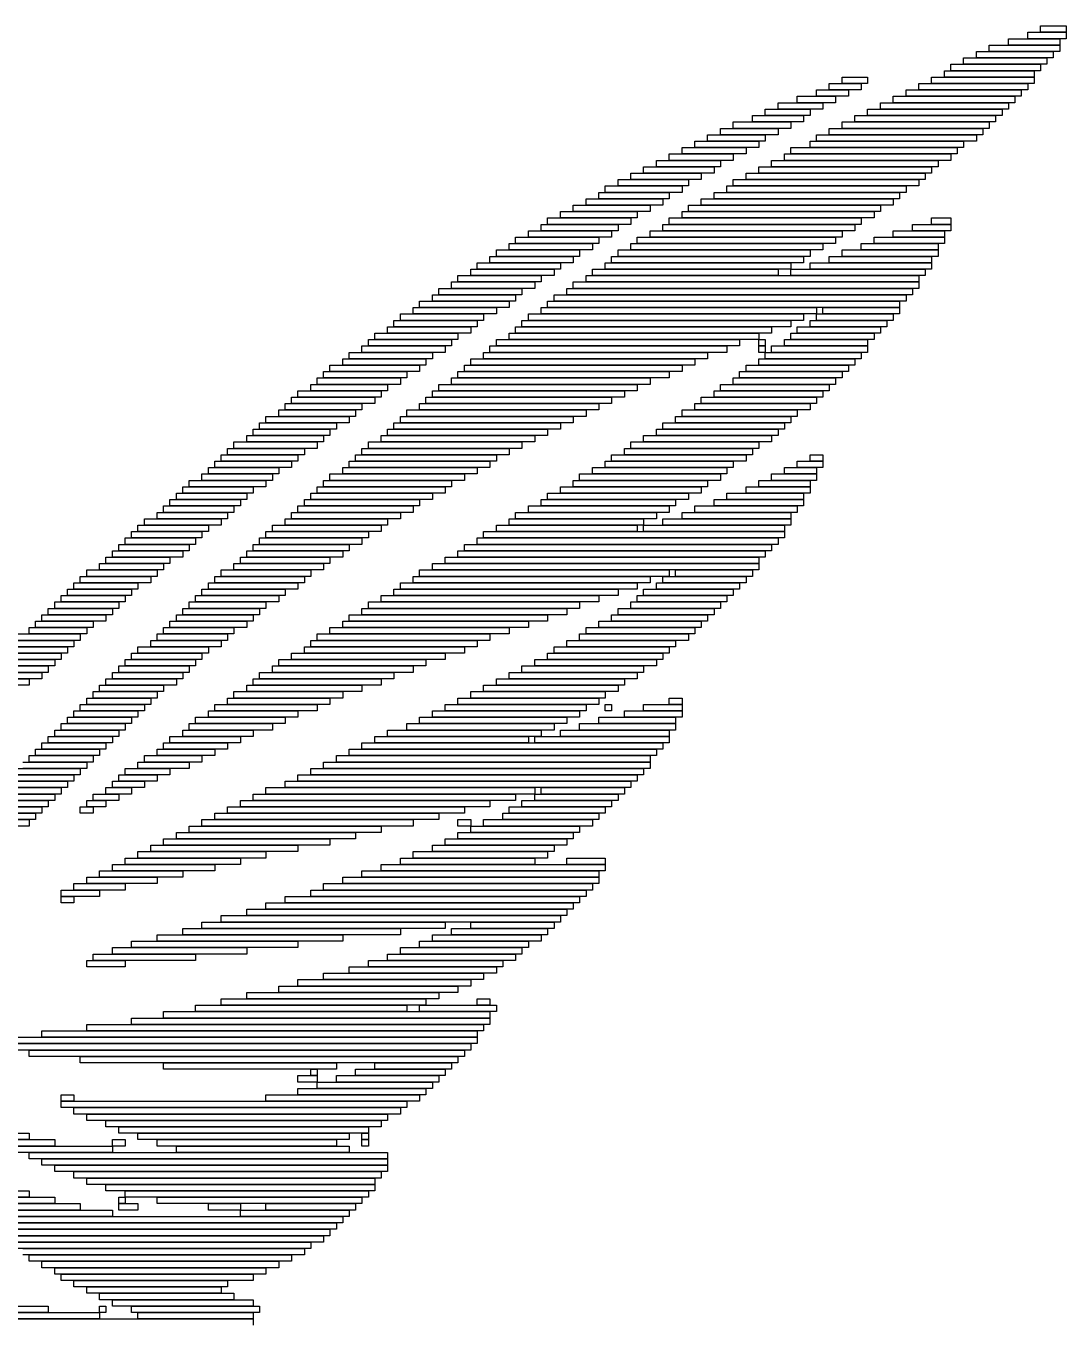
# Model space of a CAD drawing. Extents: x 278 to 746, y 302 to 723.
# Drawn here: x 583.5 to 746, y 520.5 to 723 of the extents above; entities that cross this region are included whole.
import ezdxf

# ---------------------------------------------------------------- set-up
doc = ezdxf.new("R2010")
doc.units = 0

msp = doc.modelspace()

# ---------------------------------------------------------------- linework, layer by layer
for p, q in [((742, 723), (746, 723)), ((742, 722), (742, 723)), ((746, 723), (746, 722)), ((737, 721), (745, 721)), ((737, 720), (737, 721)), ((740, 722), (746, 722)), ((740, 721), (740, 722)), ((746, 721), (740, 721)), ((746, 722), (742, 722)), ((745, 721), (745, 720)), ((746, 722), (746, 721)), ((732, 719), (744, 719)), ((732, 718), (732, 719)), ((734, 720), (745, 720)), ((734, 719), (734, 720)), ((745, 719), (734, 719)), ((745, 720), (737, 720)), ((744, 719), (744, 718)), ((745, 720), (745, 719)), ((728, 717), (742, 717)), ((728, 716), (728, 717)), ((730, 718), (743, 718)), ((730, 717), (730, 718)), ((743, 717), (730, 717)), ((744, 718), (732, 718)), ((742, 717), (742, 716)), ((743, 718), (743, 717)), ((711, 715), (715, 715)), ((711, 714), (711, 715)), ((715, 715), (715, 714)), ((725, 715), (741, 715)), ((725, 714), (725, 715)), ((727, 716), (741, 716)), ((727, 715), (727, 716)), ((741, 715), (727, 715)), ((742, 716), (728, 716)), ((741, 716), (741, 715)), ((741, 715), (741, 714)), ((707, 713), (712, 713)), ((707, 712), (707, 713)), ((709, 714), (714, 714)), ((709, 713), (709, 714)), ((714, 713), (709, 713)), ((715, 714), (711, 714)), ((712, 713), (712, 712)), ((714, 714), (714, 713)), ((721, 713), (739, 713)), ((721, 712), (721, 713)), ((723, 714), (740, 714)), ((723, 713), (723, 714)), ((740, 713), (723, 713)), ((741, 714), (725, 714)), ((739, 713), (739, 712)), ((740, 714), (740, 713)), ((701, 711), (708, 711)), ((701, 710), (701, 711)), ((704, 712), (710, 712)), ((704, 711), (704, 712)), ((710, 711), (704, 711)), ((712, 712), (707, 712)), ((708, 711), (708, 710)), ((710, 712), (710, 711)), ((717, 711), (737, 711)), ((717, 710), (717, 711)), ((719, 712), (738, 712)), ((719, 711), (719, 712)), ((738, 711), (719, 711)), ((739, 712), (721, 712)), ((737, 711), (737, 710)), ((738, 712), (738, 711)), ((697, 709), (705, 709)), ((697, 708), (697, 709)), ((699, 710), (706, 710)), ((699, 709), (699, 710)), ((706, 709), (699, 709)), ((708, 710), (701, 710)), ((705, 709), (705, 708)), ((706, 710), (706, 709)), ((713, 709), (735, 709)), ((713, 708), (713, 709)), ((715, 710), (736, 710)), ((715, 709), (715, 710)), ((736, 709), (715, 709)), ((737, 710), (717, 710)), ((735, 709), (735, 708)), ((736, 710), (736, 709)), ((692, 707), (701, 707)), ((692, 706), (692, 707)), ((694, 708), (703, 708)), ((694, 707), (694, 708)), ((703, 707), (694, 707)), ((705, 708), (697, 708)), ((701, 707), (701, 706)), ((703, 708), (703, 707)), ((709, 707), (733, 707)), ((709, 706), (709, 707)), ((711, 708), (734, 708)), ((711, 707), (711, 708)), ((734, 707), (711, 707)), ((735, 708), (713, 708)), ((733, 707), (733, 706)), ((734, 708), (734, 707)), ((688, 705), (698, 705)), ((688, 704), (688, 705)), ((690, 706), (699, 706)), ((690, 705), (690, 706)), ((699, 705), (690, 705)), ((701, 706), (692, 706)), ((698, 705), (698, 704)), ((699, 706), (699, 705)), ((706, 705), (730, 705)), ((706, 704), (706, 705)), ((707, 706), (732, 706)), ((707, 705), (707, 706)), ((732, 705), (707, 705)), ((733, 706), (709, 706)), ((730, 705), (730, 704)), ((732, 706), (732, 705)), ((684, 703), (694, 703)), ((684, 702), (684, 703)), ((686, 704), (696, 704)), ((686, 703), (686, 704)), ((696, 703), (686, 703)), ((698, 704), (688, 704)), ((694, 703), (694, 702)), ((696, 704), (696, 703)), ((702, 703), (728, 703)), ((702, 702), (702, 703)), ((703, 704), (729, 704)), ((703, 703), (703, 704)), ((729, 703), (703, 703)), ((730, 704), (706, 704)), ((728, 703), (728, 702)), ((729, 704), (729, 703)), ((680, 701), (691, 701)), ((680, 700), (680, 701)), ((682, 702), (692, 702)), ((682, 701), (682, 702)), ((692, 701), (682, 701)), ((694, 702), (684, 702)), ((691, 701), (691, 700)), ((692, 702), (692, 701)), ((698, 701), (725, 701)), ((698, 700), (698, 701)), ((700, 702), (726, 702)), ((700, 701), (700, 702)), ((726, 701), (700, 701)), ((728, 702), (702, 702)), ((725, 701), (725, 700)), ((726, 702), (726, 701)), ((676, 699), (687, 699)), ((676, 698), (676, 699)), ((678, 700), (689, 700)), ((678, 699), (678, 700)), ((689, 699), (678, 699)), ((691, 700), (680, 700)), ((687, 699), (687, 698)), ((689, 700), (689, 699)), ((694, 699), (723, 699)), ((694, 698), (694, 699)), ((696, 700), (724, 700)), ((696, 699), (696, 700)), ((724, 699), (696, 699)), ((725, 700), (698, 700)), ((723, 699), (723, 698)), ((724, 700), (724, 699)), ((673, 697), (684, 697)), ((673, 696), (673, 697)), ((674, 698), (686, 698)), ((674, 697), (674, 698)), ((686, 697), (674, 697)), ((687, 698), (676, 698)), ((684, 697), (684, 696)), ((686, 698), (686, 697)), ((691, 697), (720, 697)), ((691, 696), (691, 697)), ((693, 698), (721, 698)), ((693, 697), (693, 698)), ((721, 697), (693, 697)), ((723, 698), (694, 698)), ((720, 697), (720, 696)), ((721, 698), (721, 697)), ((669, 695), (681, 695)), ((669, 694), (669, 695)), ((671, 696), (683, 696)), ((671, 695), (671, 696)), ((683, 695), (671, 695)), ((684, 696), (673, 696)), ((681, 695), (681, 694)), ((683, 696), (683, 695)), ((687, 695), (717, 695)), ((687, 694), (687, 695)), ((689, 696), (719, 696)), ((689, 695), (689, 696)), ((719, 695), (689, 695)), ((720, 696), (691, 696)), ((717, 695), (717, 694)), ((719, 696), (719, 695)), ((665, 693), (678, 693)), ((665, 692), (665, 693)), ((667, 694), (679, 694)), ((667, 693), (667, 694)), ((679, 693), (667, 693)), ((681, 694), (669, 694)), ((678, 693), (678, 692)), ((679, 694), (679, 693)), ((684, 693), (714, 693)), ((684, 692), (684, 693)), ((686, 694), (716, 694)), ((686, 693), (686, 694)), ((716, 693), (686, 693)), ((717, 694), (687, 694)), ((714, 693), (714, 692)), ((716, 694), (716, 693)), ((725, 693), (728, 693)), ((725, 692), (725, 693)), ((728, 693), (728, 692)), ((662, 691), (675, 691)), ((662, 690), (662, 691)), ((664, 692), (676, 692)), ((664, 691), (664, 692)), ((676, 691), (664, 691)), ((678, 692), (665, 692)), ((675, 691), (675, 690)), ((676, 692), (676, 691)), ((681, 691), (711, 691)), ((681, 690), (681, 691)), ((683, 692), (713, 692)), ((683, 691), (683, 692)), ((713, 691), (683, 691)), ((714, 692), (684, 692)), ((711, 691), (711, 690)), ((713, 692), (713, 691)), ((719, 691), (727, 691)), ((719, 690), (719, 691)), ((722, 692), (728, 692)), ((722, 691), (722, 692)), ((728, 691), (722, 691)), ((728, 692), (725, 692)), ((727, 691), (727, 690)), ((728, 692), (728, 691)), ((659, 689), (672, 689)), ((659, 688), (659, 689)), ((660, 690), (673, 690)), ((660, 689), (660, 690)), ((673, 689), (660, 689)), ((675, 690), (662, 690)), ((672, 689), (672, 688)), ((673, 690), (673, 689)), ((678, 689), (708, 689)), ((678, 688), (678, 689)), ((679, 690), (710, 690)), ((679, 689), (679, 690)), ((710, 689), (679, 689)), ((711, 690), (681, 690)), ((708, 689), (708, 688)), ((710, 690), (710, 689)), ((714, 689), (726, 689)), ((714, 688), (714, 689)), ((716, 690), (727, 690)), ((716, 689), (716, 690)), ((727, 689), (716, 689)), ((727, 690), (719, 690)), ((726, 689), (726, 688)), ((727, 690), (727, 689)), ((656, 687), (669, 687)), ((656, 686), (656, 687)), ((657, 688), (670, 688)), ((657, 687), (657, 688)), ((670, 687), (657, 687)), ((672, 688), (659, 688)), ((669, 687), (669, 686)), ((670, 688), (670, 687)), ((675, 687), (705, 687)), ((675, 686), (675, 687)), ((676, 688), (706, 688)), ((676, 687), (676, 688)), ((706, 687), (676, 687)), ((708, 688), (678, 688)), ((705, 687), (705, 686)), ((706, 688), (706, 687)), ((709, 687), (725, 687)), ((709, 686), (709, 687)), ((711, 688), (726, 688)), ((711, 687), (711, 688)), ((726, 687), (711, 687)), ((726, 688), (714, 688)), ((725, 687), (725, 686)), ((726, 688), (726, 687)), ((653, 685), (666, 685)), ((653, 684), (653, 685)), ((654, 686), (667, 686)), ((654, 685), (654, 686)), ((667, 685), (654, 685)), ((669, 686), (656, 686)), ((666, 685), (666, 684)), ((667, 686), (667, 685)), ((672, 685), (701, 685)), ((672, 684), (672, 685)), ((674, 686), (703, 686)), ((674, 685), (674, 686)), ((703, 685), (674, 685)), ((705, 686), (675, 686)), ((701, 685), (701, 684)), ((703, 686), (703, 685)), ((703, 685), (724, 685)), ((703, 684), (703, 685)), ((706, 686), (725, 686)), ((706, 685), (706, 686)), ((725, 685), (706, 685)), ((725, 686), (709, 686)), ((724, 685), (724, 684)), ((725, 686), (725, 685)), ((650, 683), (663, 683)), ((650, 682), (650, 683)), ((651, 684), (664, 684)), ((651, 683), (651, 684)), ((664, 683), (651, 683)), ((666, 684), (653, 684)), ((663, 683), (663, 682)), ((664, 684), (664, 683)), ((669, 683), (723, 683)), ((669, 682), (669, 683)), ((671, 684), (723, 684)), ((671, 683), (671, 684)), ((723, 683), (671, 683)), ((701, 684), (672, 684)), ((724, 684), (703, 684)), ((723, 684), (723, 683)), ((723, 683), (723, 682)), ((647, 681), (660, 681)), ((647, 680), (647, 681)), ((648, 682), (661, 682)), ((648, 681), (648, 682)), ((661, 681), (648, 681)), ((663, 682), (650, 682)), ((660, 681), (660, 680)), ((661, 682), (661, 681)), ((666, 681), (721, 681)), ((666, 680), (666, 681)), ((668, 682), (722, 682)), ((668, 681), (668, 682)), ((722, 681), (668, 681)), ((723, 682), (669, 682)), ((721, 681), (721, 680)), ((722, 682), (722, 681)), ((644, 679), (657, 679)), ((644, 678), (644, 679)), ((645, 680), (659, 680)), ((645, 679), (645, 680)), ((659, 679), (645, 679)), ((660, 680), (647, 680)), ((657, 679), (657, 678)), ((659, 680), (659, 679)), ((664, 679), (707, 679)), ((664, 678), (664, 679)), ((665, 680), (720, 680)), ((665, 679), (665, 680)), ((720, 679), (665, 679)), ((721, 680), (666, 680)), ((707, 679), (707, 678)), ((708, 679), (720, 679)), ((708, 678), (708, 679)), ((720, 680), (720, 679)), ((720, 679), (720, 678)), ((641, 677), (654, 677)), ((641, 676), (641, 677)), ((642, 678), (655, 678)), ((642, 677), (642, 678)), ((655, 677), (642, 677)), ((657, 678), (644, 678)), ((654, 677), (654, 676)), ((655, 678), (655, 677)), ((661, 677), (703, 677)), ((661, 676), (661, 677)), ((662, 678), (705, 678)), ((662, 677), (662, 678)), ((705, 677), (662, 677)), ((707, 678), (664, 678)), ((703, 677), (703, 676)), ((705, 678), (705, 677)), ((706, 677), (718, 677)), ((706, 676), (706, 677)), ((707, 678), (719, 678)), ((707, 677), (707, 678)), ((719, 677), (707, 677)), ((720, 678), (708, 678)), ((718, 677), (718, 676)), ((719, 678), (719, 677)), ((638, 675), (651, 675)), ((638, 674), (638, 675)), ((640, 676), (653, 676)), ((640, 675), (640, 676)), ((653, 675), (640, 675)), ((654, 676), (641, 676)), ((651, 675), (651, 674)), ((653, 676), (653, 675)), ((659, 675), (698, 675)), ((659, 674), (659, 675)), ((660, 676), (700, 676)), ((660, 675), (660, 676)), ((700, 675), (660, 675)), ((703, 676), (661, 676)), ((698, 675), (698, 674)), ((700, 676), (700, 675)), ((703, 675), (716, 675)), ((703, 674), (703, 675)), ((704, 676), (717, 676)), ((704, 675), (704, 676)), ((717, 675), (704, 675)), ((718, 676), (706, 676)), ((716, 675), (716, 674)), ((717, 676), (717, 675)), ((636, 673), (649, 673)), ((636, 672), (636, 673)), ((637, 674), (650, 674)), ((637, 673), (637, 674)), ((650, 673), (637, 673)), ((651, 674), (638, 674)), ((649, 673), (649, 672)), ((650, 674), (650, 673)), ((656, 673), (693, 673)), ((656, 672), (656, 673)), ((657, 674), (695, 674)), ((657, 673), (657, 674)), ((695, 673), (657, 673)), ((698, 674), (659, 674)), ((693, 673), (693, 672)), ((695, 674), (695, 673)), ((698, 674), (699, 674)), ((698, 673), (698, 674)), ((699, 673), (698, 673)), ((698, 673), (699, 673)), ((698, 672), (698, 673)), ((699, 674), (699, 673)), ((699, 673), (699, 672)), ((700, 673), (715, 673)), ((700, 672), (700, 673)), ((702, 674), (715, 674)), ((702, 673), (702, 674)), ((715, 673), (702, 673)), ((716, 674), (703, 674)), ((715, 674), (715, 673)), ((715, 673), (715, 672)), ((633, 671), (646, 671)), ((633, 670), (633, 671)), ((634, 672), (647, 672)), ((634, 671), (634, 672)), ((647, 671), (634, 671)), ((649, 672), (636, 672)), ((646, 671), (646, 670)), ((647, 672), (647, 671)), ((653, 671), (688, 671)), ((653, 670), (653, 671)), ((655, 672), (690, 672)), ((655, 671), (655, 672)), ((690, 671), (655, 671)), ((693, 672), (656, 672)), ((688, 671), (688, 670)), ((690, 672), (690, 671)), ((699, 672), (698, 672)), ((698, 671), (713, 671)), ((698, 670), (698, 671)), ((699, 672), (714, 672)), ((699, 671), (699, 672)), ((714, 671), (699, 671)), ((715, 672), (700, 672)), ((713, 671), (713, 670)), ((714, 672), (714, 671)), ((630, 669), (643, 669)), ((630, 668), (630, 669)), ((631, 670), (645, 670)), ((631, 669), (631, 670)), ((645, 669), (631, 669)), ((646, 670), (633, 670)), ((643, 669), (643, 668)), ((645, 670), (645, 669)), ((651, 669), (684, 669)), ((651, 668), (651, 669)), ((652, 670), (686, 670)), ((652, 669), (652, 670)), ((686, 669), (652, 669)), ((688, 670), (653, 670)), ((684, 669), (684, 668)), ((686, 670), (686, 669)), ((695, 669), (711, 669)), ((695, 668), (695, 669)), ((696, 670), (712, 670)), ((696, 669), (696, 670)), ((712, 669), (696, 669)), ((713, 670), (698, 670)), ((711, 669), (711, 668)), ((712, 670), (712, 669)), ((628, 667), (640, 667)), ((628, 666), (628, 667)), ((629, 668), (642, 668)), ((629, 667), (629, 668)), ((642, 667), (629, 667)), ((643, 668), (630, 668)), ((640, 667), (640, 666)), ((642, 668), (642, 667)), ((648, 667), (679, 667)), ((648, 666), (648, 667)), ((650, 668), (681, 668)), ((650, 667), (650, 668)), ((681, 667), (650, 667)), ((684, 668), (651, 668)), ((679, 667), (679, 666)), ((681, 668), (681, 667)), ((692, 667), (709, 667)), ((692, 666), (692, 667)), ((694, 668), (710, 668)), ((694, 667), (694, 668)), ((710, 667), (694, 667)), ((711, 668), (695, 668)), ((709, 667), (709, 666)), ((710, 668), (710, 667)), ((625, 665), (638, 665)), ((625, 664), (625, 665)), ((626, 666), (639, 666)), ((626, 665), (626, 666)), ((639, 665), (626, 665)), ((640, 666), (628, 666)), ((638, 665), (638, 664)), ((639, 666), (639, 665)), ((646, 665), (675, 665)), ((646, 664), (646, 665)), ((647, 666), (677, 666)), ((647, 665), (647, 666)), ((677, 665), (647, 665)), ((679, 666), (648, 666)), ((675, 665), (675, 664)), ((677, 666), (677, 665)), ((689, 665), (707, 665)), ((689, 664), (689, 665)), ((691, 666), (708, 666)), ((691, 665), (691, 666)), ((708, 665), (691, 665)), ((709, 666), (692, 666)), ((707, 665), (707, 664)), ((708, 666), (708, 665)), ((623, 663), (635, 663)), ((623, 662), (623, 663)), ((624, 664), (636, 664)), ((624, 663), (624, 664)), ((636, 663), (624, 663)), ((638, 664), (625, 664)), ((635, 663), (635, 662)), ((636, 664), (636, 663)), ((643, 663), (671, 663)), ((643, 662), (643, 663)), ((645, 664), (673, 664)), ((645, 663), (645, 664)), ((673, 663), (645, 663)), ((675, 664), (646, 664)), ((671, 663), (671, 662)), ((673, 664), (673, 663)), ((686, 663), (704, 663)), ((686, 662), (686, 663)), ((688, 664), (706, 664)), ((688, 663), (688, 664)), ((706, 663), (688, 663)), ((707, 664), (689, 664)), ((704, 663), (704, 662)), ((706, 664), (706, 663)), ((620, 661), (632, 661)), ((620, 660), (620, 661)), ((621, 662), (634, 662)), ((621, 661), (621, 662)), ((634, 661), (621, 661)), ((635, 662), (623, 662)), ((632, 661), (632, 660)), ((634, 662), (634, 661)), ((641, 661), (667, 661)), ((641, 660), (641, 661)), ((642, 662), (669, 662)), ((642, 661), (642, 662)), ((669, 661), (642, 661)), ((671, 662), (643, 662)), ((667, 661), (667, 660)), ((669, 662), (669, 661)), ((683, 661), (702, 661)), ((683, 660), (683, 661)), ((685, 662), (703, 662)), ((685, 661), (685, 662)), ((703, 661), (685, 661)), ((704, 662), (686, 662)), ((702, 661), (702, 660)), ((703, 662), (703, 661)), ((618, 659), (630, 659)), ((618, 658), (618, 659)), ((619, 660), (631, 660)), ((619, 659), (619, 660)), ((631, 659), (619, 659)), ((632, 660), (620, 660)), ((630, 659), (630, 658)), ((631, 660), (631, 659)), ((639, 659), (663, 659)), ((639, 658), (639, 659)), ((640, 660), (665, 660)), ((640, 659), (640, 660)), ((665, 659), (640, 659)), ((667, 660), (641, 660)), ((663, 659), (663, 658)), ((665, 660), (665, 659)), ((680, 659), (700, 659)), ((680, 658), (680, 659)), ((682, 660), (701, 660)), ((682, 659), (682, 660)), ((701, 659), (682, 659)), ((702, 660), (683, 660)), ((700, 659), (700, 658)), ((701, 660), (701, 659)), ((615, 657), (627, 657)), ((615, 656), (615, 657)), ((616, 658), (629, 658)), ((616, 657), (616, 658)), ((629, 657), (616, 657)), ((630, 658), (618, 658)), ((627, 657), (627, 656)), ((629, 658), (629, 657)), ((636, 657), (659, 657)), ((636, 656), (636, 657)), ((637, 658), (661, 658)), ((637, 657), (637, 658)), ((661, 657), (637, 657)), ((663, 658), (639, 658)), ((659, 657), (659, 656)), ((661, 658), (661, 657)), ((677, 657), (697, 657)), ((677, 656), (677, 657)), ((678, 658), (698, 658)), ((678, 657), (678, 658)), ((698, 657), (678, 657)), ((700, 658), (680, 658)), ((697, 657), (697, 656)), ((698, 658), (698, 657)), ((613, 655), (625, 655)), ((613, 654), (613, 655)), ((614, 656), (626, 656)), ((614, 655), (614, 656)), ((626, 655), (614, 655)), ((627, 656), (615, 656)), ((625, 655), (625, 654)), ((626, 656), (626, 655)), ((634, 655), (656, 655)), ((634, 654), (634, 655)), ((635, 656), (657, 656)), ((635, 655), (635, 656)), ((657, 655), (635, 655)), ((659, 656), (636, 656)), ((656, 655), (656, 654)), ((657, 656), (657, 655)), ((674, 655), (694, 655)), ((674, 654), (674, 655)), ((675, 656), (696, 656)), ((675, 655), (675, 656)), ((696, 655), (675, 655)), ((697, 656), (677, 656)), ((694, 655), (694, 654)), ((696, 656), (696, 655)), ((704, 655), (708, 655)), ((704, 654), (704, 655)), ((706, 656), (708, 656)), ((706, 655), (706, 656)), ((708, 655), (706, 655)), ((708, 656), (708, 655)), ((708, 655), (708, 654)), ((611, 653), (622, 653)), ((611, 652), (611, 653)), ((612, 654), (623, 654)), ((612, 653), (612, 654)), ((623, 653), (612, 653)), ((625, 654), (613, 654)), ((622, 653), (622, 652)), ((623, 654), (623, 653)), ((631, 653), (652, 653)), ((631, 652), (631, 653)), ((633, 654), (654, 654)), ((633, 653), (633, 654)), ((654, 653), (633, 653)), ((656, 654), (634, 654)), ((652, 653), (652, 652)), ((654, 654), (654, 653)), ((670, 653), (692, 653)), ((670, 652), (670, 653)), ((672, 654), (693, 654)), ((672, 653), (672, 654)), ((693, 653), (672, 653)), ((694, 654), (674, 654)), ((692, 653), (692, 652)), ((693, 654), (693, 653)), ((700, 653), (707, 653)), ((700, 652), (700, 653)), ((702, 654), (707, 654)), ((702, 653), (702, 654)), ((707, 653), (702, 653)), ((708, 654), (704, 654)), ((707, 654), (707, 653)), ((707, 653), (707, 652)), ((608, 651), (619, 651)), ((608, 650), (608, 651)), ((609, 652), (621, 652)), ((609, 651), (609, 652)), ((621, 651), (609, 651)), ((622, 652), (611, 652)), ((619, 651), (619, 650)), ((621, 652), (621, 651)), ((629, 651), (649, 651)), ((629, 650), (629, 651)), ((630, 652), (650, 652)), ((630, 651), (630, 652)), ((650, 651), (630, 651)), ((652, 652), (631, 652)), ((649, 651), (649, 650)), ((650, 652), (650, 651)), ((667, 651), (689, 651)), ((667, 650), (667, 651)), ((669, 652), (690, 652)), ((669, 651), (669, 652)), ((690, 651), (669, 651)), ((692, 652), (670, 652)), ((689, 651), (689, 650)), ((690, 652), (690, 651)), ((696, 651), (706, 651)), ((696, 650), (696, 651)), ((698, 652), (706, 652)), ((698, 651), (698, 652)), ((706, 651), (698, 651)), ((707, 652), (700, 652)), ((706, 652), (706, 651)), ((706, 651), (706, 650)), ((605, 648), (616, 648)), ((605, 647), (605, 648)), ((606, 649), (617, 649)), ((606, 648), (606, 649)), ((617, 648), (606, 648)), ((607, 650), (618, 650)), ((607, 649), (607, 650)), ((618, 649), (607, 649)), ((619, 650), (608, 650)), ((616, 648), (616, 647)), ((617, 649), (617, 648)), ((618, 650), (618, 649)), ((626, 648), (644, 648)), ((626, 647), (626, 648)), ((627, 649), (645, 649)), ((627, 648), (627, 649)), ((645, 648), (627, 648)), ((628, 650), (647, 650)), ((628, 649), (628, 650)), ((647, 649), (628, 649)), ((649, 650), (629, 650)), ((644, 648), (644, 647)), ((645, 649), (645, 648)), ((647, 650), (647, 649)), ((662, 648), (684, 648)), ((662, 647), (662, 648)), ((664, 649), (685, 649)), ((664, 648), (664, 649)), ((685, 648), (664, 648)), ((665, 650), (687, 650)), ((665, 649), (665, 650)), ((687, 649), (665, 649)), ((689, 650), (667, 650)), ((684, 648), (684, 647)), ((685, 649), (685, 648)), ((687, 650), (687, 649)), ((688, 648), (704, 648)), ((688, 647), (688, 648)), ((691, 649), (705, 649)), ((691, 648), (691, 649)), ((705, 648), (691, 648)), ((693, 650), (705, 650)), ((693, 649), (693, 650)), ((705, 649), (693, 649)), ((706, 650), (696, 650)), ((704, 648), (704, 647)), ((705, 650), (705, 649)), ((705, 649), (705, 648)), ((602, 646), (614, 646)), ((602, 645), (602, 646)), ((604, 647), (615, 647)), ((604, 646), (604, 647)), ((615, 646), (604, 646)), ((616, 647), (605, 647)), ((614, 646), (614, 645)), ((615, 647), (615, 646)), ((624, 646), (640, 646)), ((624, 645), (624, 646)), ((625, 647), (642, 647)), ((625, 646), (625, 647)), ((642, 646), (625, 646)), ((644, 647), (626, 647)), ((640, 646), (640, 645)), ((642, 647), (642, 646)), ((659, 646), (680, 646)), ((659, 645), (659, 646)), ((660, 647), (682, 647)), ((660, 646), (660, 647)), ((682, 646), (660, 646)), ((684, 647), (662, 647)), ((680, 646), (680, 645)), ((682, 647), (682, 646)), ((683, 646), (703, 646)), ((683, 645), (683, 646)), ((686, 647), (703, 647)), ((686, 646), (686, 647)), ((703, 646), (686, 646)), ((704, 647), (688, 647)), ((703, 647), (703, 646)), ((703, 646), (703, 645)), ((600, 644), (611, 644)), ((600, 643), (600, 644)), ((601, 645), (612, 645)), ((601, 644), (601, 645)), ((612, 644), (601, 644)), ((614, 645), (602, 645)), ((611, 644), (611, 643)), ((612, 645), (612, 644)), ((621, 644), (637, 644)), ((621, 643), (621, 644)), ((622, 645), (639, 645)), ((622, 644), (622, 645)), ((639, 644), (622, 644)), ((640, 645), (624, 645)), ((637, 644), (637, 643)), ((639, 645), (639, 644)), ((655, 644), (702, 644)), ((655, 643), (655, 644)), ((657, 645), (679, 645)), ((657, 644), (657, 645)), ((679, 644), (657, 644)), ((680, 645), (659, 645)), ((679, 645), (679, 644)), ((680, 645), (702, 645)), ((680, 644), (680, 645)), ((702, 644), (680, 644)), ((703, 645), (683, 645)), ((702, 645), (702, 644)), ((702, 644), (702, 643)), ((598, 642), (609, 642)), ((598, 641), (598, 642)), ((599, 643), (610, 643)), ((599, 642), (599, 643)), ((610, 642), (599, 642)), ((611, 643), (600, 643)), ((609, 642), (609, 641)), ((610, 643), (610, 642)), ((619, 642), (634, 642)), ((619, 641), (619, 642)), ((620, 643), (636, 643)), ((620, 642), (620, 643)), ((636, 642), (620, 642)), ((637, 643), (621, 643)), ((634, 642), (634, 641)), ((636, 643), (636, 642)), ((652, 642), (700, 642)), ((652, 641), (652, 642)), ((654, 643), (701, 643)), ((654, 642), (654, 643)), ((701, 642), (654, 642)), ((702, 643), (655, 643)), ((700, 642), (700, 641)), ((701, 643), (701, 642)), ((596, 640), (606, 640)), ((596, 639), (596, 640)), ((597, 641), (608, 641)), ((597, 640), (597, 641)), ((608, 640), (597, 640)), ((609, 641), (598, 641)), ((606, 640), (606, 639)), ((608, 641), (608, 640)), ((617, 640), (631, 640)), ((617, 639), (617, 640)), ((618, 641), (633, 641)), ((618, 640), (618, 641)), ((633, 640), (618, 640)), ((634, 641), (619, 641)), ((631, 640), (631, 639)), ((633, 641), (633, 640)), ((649, 640), (698, 640)), ((649, 639), (649, 640)), ((651, 641), (699, 641)), ((651, 640), (651, 641)), ((699, 640), (651, 640)), ((700, 641), (652, 641)), ((698, 640), (698, 639)), ((699, 641), (699, 640)), ((593, 638), (604, 638)), ((593, 637), (593, 638)), ((595, 639), (605, 639)), ((595, 638), (595, 639)), ((605, 638), (595, 638)), ((606, 639), (596, 639)), ((604, 638), (604, 637)), ((605, 639), (605, 638)), ((614, 638), (628, 638)), ((614, 637), (614, 638)), ((616, 639), (630, 639)), ((616, 638), (616, 639)), ((630, 638), (616, 638)), ((631, 639), (617, 639)), ((628, 638), (628, 637)), ((630, 639), (630, 638)), ((645, 638), (684, 638)), ((645, 637), (645, 638)), ((647, 639), (698, 639)), ((647, 638), (647, 639)), ((698, 638), (647, 638)), ((698, 639), (649, 639)), ((684, 638), (684, 637)), ((685, 638), (697, 638)), ((685, 637), (685, 638)), ((697, 638), (697, 637)), ((698, 639), (698, 638)), ((591, 636), (601, 636)), ((591, 635), (591, 636)), ((592, 637), (603, 637)), ((592, 636), (592, 637)), ((603, 636), (592, 636)), ((604, 637), (593, 637)), ((601, 636), (601, 635)), ((603, 637), (603, 636)), ((612, 636), (626, 636)), ((612, 635), (612, 636)), ((613, 637), (627, 637)), ((613, 636), (613, 637)), ((627, 636), (613, 636)), ((628, 637), (614, 637)), ((626, 636), (626, 635)), ((627, 637), (627, 636)), ((642, 636), (679, 636)), ((642, 635), (642, 636)), ((644, 637), (681, 637)), ((644, 636), (644, 637)), ((681, 636), (644, 636)), ((684, 637), (645, 637)), ((679, 636), (679, 635)), ((681, 637), (681, 636)), ((682, 636), (695, 636)), ((682, 635), (682, 636)), ((683, 637), (696, 637)), ((683, 636), (683, 637)), ((696, 636), (683, 636)), ((697, 637), (685, 637)), ((695, 636), (695, 635)), ((696, 637), (696, 636)), ((589, 634), (599, 634)), ((589, 633), (589, 634)), ((590, 635), (600, 635)), ((590, 634), (590, 635)), ((600, 634), (590, 634)), ((601, 635), (591, 635)), ((599, 634), (599, 633)), ((600, 635), (600, 634)), ((610, 634), (623, 634)), ((610, 633), (610, 634)), ((611, 635), (624, 635)), ((611, 634), (611, 635)), ((624, 634), (611, 634)), ((626, 635), (612, 635)), ((623, 634), (623, 633)), ((624, 635), (624, 634)), ((639, 634), (673, 634)), ((639, 633), (639, 634)), ((641, 635), (676, 635)), ((641, 634), (641, 635)), ((676, 634), (641, 634)), ((679, 635), (642, 635)), ((673, 634), (673, 633)), ((676, 635), (676, 634)), ((679, 634), (693, 634)), ((679, 633), (679, 634)), ((680, 635), (694, 635)), ((680, 634), (680, 635)), ((694, 634), (680, 634)), ((695, 635), (682, 635)), ((693, 634), (693, 633)), ((694, 635), (694, 634)), ((587, 632), (597, 632)), ((587, 631), (587, 632)), ((588, 633), (598, 633)), ((588, 632), (588, 633)), ((598, 632), (588, 632)), ((599, 633), (589, 633)), ((597, 632), (597, 631)), ((598, 633), (598, 632)), ((608, 632), (620, 632)), ((608, 631), (608, 632)), ((609, 633), (621, 633)), ((609, 632), (609, 633)), ((621, 632), (609, 632)), ((623, 633), (610, 633)), ((620, 632), (620, 631)), ((621, 633), (621, 632)), ((636, 632), (668, 632)), ((636, 631), (636, 632)), ((637, 633), (670, 633)), ((637, 632), (637, 633)), ((670, 632), (637, 632)), ((673, 633), (639, 633)), ((668, 632), (668, 631)), ((670, 633), (670, 632)), ((676, 632), (691, 632)), ((676, 631), (676, 632)), ((678, 633), (692, 633)), ((678, 632), (678, 633)), ((692, 632), (678, 632)), ((693, 633), (679, 633)), ((691, 632), (691, 631)), ((692, 633), (692, 632)), ((585, 630), (594, 630)), ((585, 629), (585, 630)), ((586, 631), (596, 631)), ((586, 630), (586, 631)), ((596, 630), (586, 630)), ((597, 631), (587, 631)), ((594, 630), (594, 629)), ((596, 631), (596, 630)), ((606, 630), (618, 630)), ((606, 629), (606, 630)), ((607, 631), (619, 631)), ((607, 630), (607, 631)), ((619, 630), (607, 630)), ((620, 631), (608, 631)), ((618, 630), (618, 629)), ((619, 631), (619, 630)), ((633, 630), (662, 630)), ((633, 629), (633, 630)), ((634, 631), (665, 631)), ((634, 630), (634, 631)), ((665, 630), (634, 630)), ((668, 631), (636, 631)), ((662, 630), (662, 629)), ((665, 631), (665, 630)), ((673, 630), (689, 630)), ((673, 629), (673, 630)), ((675, 631), (690, 631)), ((675, 630), (675, 631)), ((690, 630), (675, 630)), ((691, 631), (676, 631)), ((689, 630), (689, 629)), ((690, 631), (690, 630)), ((582, 628), (592, 628)), ((584, 629), (593, 629)), ((584, 628), (584, 629)), ((593, 628), (584, 628)), ((594, 629), (585, 629)), ((592, 628), (592, 627)), ((593, 629), (593, 628)), ((604, 628), (615, 628)), ((604, 627), (604, 628)), ((605, 629), (616, 629)), ((605, 628), (605, 629)), ((616, 628), (605, 628)), ((618, 629), (606, 629)), ((615, 628), (615, 627)), ((616, 629), (616, 628)), ((629, 628), (656, 628)), ((629, 627), (629, 628)), ((631, 629), (659, 629)), ((631, 628), (631, 629)), ((659, 628), (631, 628)), ((662, 629), (633, 629)), ((656, 628), (656, 627)), ((659, 629), (659, 628)), ((670, 628), (687, 628)), ((670, 627), (670, 628)), ((671, 629), (688, 629)), ((671, 628), (671, 629)), ((688, 628), (671, 628)), ((689, 629), (673, 629)), ((687, 628), (687, 627)), ((688, 629), (688, 628)), ((580, 626), (590, 626)), ((581, 627), (591, 627)), ((591, 626), (581, 626)), ((592, 627), (582, 627)), ((590, 626), (590, 625)), ((591, 627), (591, 626)), ((601, 626), (612, 626)), ((601, 625), (601, 626)), ((603, 627), (614, 627)), ((603, 626), (603, 627)), ((614, 626), (603, 626)), ((615, 627), (604, 627)), ((612, 626), (612, 625)), ((614, 627), (614, 626)), ((627, 626), (652, 626)), ((627, 625), (627, 626)), ((628, 627), (654, 627)), ((628, 626), (628, 627)), ((654, 626), (628, 626)), ((656, 627), (629, 627)), ((652, 626), (652, 625)), ((654, 627), (654, 626)), ((666, 626), (684, 626)), ((666, 625), (666, 626)), ((668, 627), (685, 627)), ((668, 626), (668, 627)), ((685, 626), (668, 626)), ((687, 627), (670, 627)), ((684, 626), (684, 625)), ((685, 627), (685, 626)), ((579, 625), (589, 625)), ((589, 624), (579, 624)), ((579, 624), (588, 624)), ((590, 625), (580, 625)), ((588, 624), (588, 623)), ((589, 625), (589, 624)), ((599, 624), (610, 624)), ((599, 623), (599, 624)), ((600, 625), (611, 625)), ((600, 624), (600, 625)), ((611, 624), (600, 624)), ((612, 625), (601, 625)), ((610, 624), (610, 623)), ((611, 625), (611, 624)), ((623, 624), (646, 624)), ((623, 623), (623, 624)), ((625, 625), (649, 625)), ((625, 624), (625, 625)), ((649, 624), (625, 624)), ((652, 625), (627, 625)), ((646, 624), (646, 623)), ((649, 625), (649, 624)), ((663, 624), (682, 624)), ((663, 623), (663, 624)), ((665, 625), (683, 625)), ((665, 624), (665, 625)), ((683, 624), (665, 624)), ((684, 625), (666, 625)), ((682, 624), (682, 623)), ((683, 625), (683, 624)), ((576, 622), (586, 622)), ((577, 623), (587, 623)), ((587, 622), (577, 622)), ((588, 623), (579, 623)), ((586, 622), (586, 621)), ((587, 623), (587, 622)), ((597, 622), (608, 622)), ((597, 621), (597, 622)), ((598, 623), (609, 623)), ((598, 622), (598, 623)), ((609, 622), (598, 622)), ((610, 623), (599, 623)), ((608, 622), (608, 621)), ((609, 623), (609, 622)), ((620, 622), (641, 622)), ((620, 621), (620, 622)), ((622, 623), (644, 623)), ((622, 622), (622, 623)), ((644, 622), (622, 622)), ((646, 623), (623, 623)), ((641, 622), (641, 621)), ((644, 623), (644, 622)), ((659, 622), (679, 622)), ((659, 621), (659, 622)), ((661, 623), (680, 623)), ((661, 622), (661, 623)), ((680, 622), (661, 622)), ((682, 623), (663, 623)), ((679, 622), (679, 621)), ((680, 623), (680, 622)), ((575, 621), (584, 621)), ((584, 620), (575, 620)), ((586, 621), (576, 621)), ((584, 621), (584, 620)), ((595, 620), (605, 620)), ((595, 619), (595, 620)), ((596, 621), (607, 621)), ((596, 620), (596, 621)), ((607, 620), (596, 620)), ((608, 621), (597, 621)), ((605, 620), (605, 619)), ((607, 621), (607, 620)), ((618, 620), (636, 620)), ((618, 619), (618, 620)), ((619, 621), (639, 621)), ((619, 620), (619, 621)), ((639, 620), (619, 620)), ((641, 621), (620, 621)), ((636, 620), (636, 619)), ((639, 621), (639, 620)), ((655, 620), (676, 620)), ((655, 619), (655, 620)), ((657, 621), (677, 621)), ((657, 620), (657, 621)), ((677, 620), (657, 620)), ((679, 621), (659, 621)), ((676, 620), (676, 619)), ((677, 621), (677, 620)), ((593, 618), (603, 618)), ((593, 617), (593, 618)), ((594, 619), (604, 619)), ((594, 618), (594, 619)), ((604, 618), (594, 618)), ((605, 619), (595, 619)), ((603, 618), (603, 617)), ((604, 619), (604, 618)), ((615, 618), (631, 618)), ((615, 617), (615, 618)), ((616, 619), (633, 619)), ((616, 618), (616, 619)), ((633, 618), (616, 618)), ((636, 619), (618, 619)), ((631, 618), (631, 617)), ((633, 619), (633, 618)), ((651, 618), (673, 618)), ((651, 617), (651, 618)), ((653, 619), (674, 619)), ((653, 618), (653, 619)), ((674, 618), (653, 618)), ((676, 619), (655, 619)), ((673, 618), (673, 617)), ((674, 619), (674, 618)), ((684, 618), (686, 618)), ((684, 617), (684, 618)), ((686, 618), (686, 617)), ((591, 616), (601, 616)), ((591, 615), (591, 616)), ((592, 617), (602, 617)), ((592, 616), (592, 617)), ((602, 616), (592, 616)), ((603, 617), (593, 617)), ((601, 616), (601, 615)), ((602, 617), (602, 616)), ((612, 616), (626, 616)), ((612, 615), (612, 616)), ((613, 617), (629, 617)), ((613, 616), (613, 617)), ((629, 616), (613, 616)), ((631, 617), (615, 617)), ((626, 616), (626, 615)), ((629, 617), (629, 616)), ((647, 616), (670, 616)), ((647, 615), (647, 616)), ((649, 617), (671, 617)), ((649, 616), (649, 617)), ((671, 616), (649, 616)), ((673, 617), (651, 617)), ((670, 616), (670, 615)), ((671, 617), (671, 616)), ((674, 617), (675, 617)), ((674, 616), (674, 617)), ((675, 616), (674, 616)), ((675, 617), (675, 616)), ((677, 616), (686, 616)), ((677, 615), (677, 616)), ((680, 617), (686, 617)), ((680, 616), (680, 617)), ((686, 616), (680, 616)), ((686, 617), (684, 617)), ((686, 617), (686, 616)), ((686, 616), (686, 615)), ((589, 614), (599, 614)), ((589, 613), (589, 614)), ((590, 615), (600, 615)), ((590, 614), (590, 615)), ((600, 614), (590, 614)), ((601, 615), (591, 615)), ((599, 614), (599, 613)), ((600, 615), (600, 614)), ((609, 614), (622, 614)), ((609, 613), (609, 614)), ((610, 615), (624, 615)), ((610, 614), (610, 615)), ((624, 614), (610, 614)), ((626, 615), (612, 615)), ((622, 614), (622, 613)), ((624, 615), (624, 614)), ((643, 614), (666, 614)), ((643, 613), (643, 614)), ((645, 615), (668, 615)), ((645, 614), (645, 615)), ((668, 614), (645, 614)), ((670, 615), (647, 615)), ((666, 614), (666, 613)), ((668, 615), (668, 614)), ((670, 614), (685, 614)), ((670, 613), (670, 614)), ((673, 615), (685, 615)), ((673, 614), (673, 615)), ((685, 614), (673, 614)), ((686, 615), (677, 615)), ((685, 615), (685, 614)), ((685, 614), (685, 613)), ((587, 612), (597, 612)), ((587, 611), (587, 612)), ((588, 613), (598, 613)), ((588, 612), (588, 613)), ((598, 612), (588, 612)), ((599, 613), (589, 613)), ((597, 612), (597, 611)), ((598, 613), (598, 612)), ((606, 612), (617, 612)), ((606, 611), (606, 612)), ((608, 613), (619, 613)), ((608, 612), (608, 613)), ((619, 612), (608, 612)), ((622, 613), (609, 613)), ((617, 612), (617, 611)), ((619, 613), (619, 612)), ((638, 612), (662, 612)), ((638, 611), (638, 612)), ((640, 613), (664, 613)), ((640, 612), (640, 613)), ((664, 612), (640, 612)), ((666, 613), (643, 613)), ((662, 612), (662, 611)), ((663, 612), (684, 612)), ((663, 611), (663, 612)), ((664, 613), (664, 612)), ((667, 613), (684, 613)), ((667, 612), (667, 613)), ((684, 612), (667, 612)), ((685, 613), (670, 613)), ((684, 613), (684, 612)), ((684, 612), (684, 611)), ((585, 610), (595, 610)), ((585, 609), (585, 610)), ((586, 611), (596, 611)), ((586, 610), (586, 611)), ((596, 610), (586, 610)), ((597, 611), (587, 611)), ((595, 610), (595, 609)), ((596, 611), (596, 610)), ((604, 610), (613, 610)), ((604, 609), (604, 610)), ((605, 611), (615, 611)), ((605, 610), (605, 611)), ((615, 610), (605, 610)), ((617, 611), (606, 611)), ((613, 610), (613, 609)), ((615, 611), (615, 610)), ((634, 610), (682, 610)), ((634, 609), (634, 610)), ((636, 611), (683, 611)), ((636, 610), (636, 611)), ((683, 610), (636, 610)), ((662, 611), (638, 611)), ((684, 611), (663, 611)), ((682, 610), (682, 609)), ((683, 611), (683, 610)), ((583, 608), (593, 608)), ((584, 609), (594, 609)), ((584, 608), (584, 609)), ((594, 608), (584, 608)), ((595, 609), (585, 609)), ((593, 608), (593, 607)), ((594, 609), (594, 608)), ((601, 608), (609, 608)), ((601, 607), (601, 608)), ((602, 609), (611, 609)), ((602, 608), (602, 609)), ((611, 608), (602, 608)), ((613, 609), (604, 609)), ((609, 608), (609, 607)), ((611, 609), (611, 608)), ((630, 608), (681, 608)), ((630, 607), (630, 608)), ((632, 609), (681, 609)), ((632, 608), (632, 609)), ((681, 608), (632, 608)), ((682, 609), (634, 609)), ((681, 609), (681, 608)), ((681, 608), (681, 607)), ((581, 606), (591, 606)), ((582, 607), (592, 607)), ((592, 606), (582, 606)), ((593, 607), (583, 607)), ((591, 606), (591, 605)), ((592, 607), (592, 606)), ((598, 606), (604, 606)), ((598, 605), (598, 606)), ((599, 607), (606, 607)), ((599, 606), (599, 607)), ((606, 606), (599, 606)), ((609, 607), (601, 607)), ((604, 606), (604, 605)), ((606, 607), (606, 606)), ((626, 606), (679, 606)), ((626, 605), (626, 606)), ((628, 607), (680, 607)), ((628, 606), (628, 607)), ((680, 606), (628, 606)), ((681, 607), (630, 607)), ((679, 606), (679, 605)), ((680, 607), (680, 606)), ((579, 604), (589, 604)), ((580, 605), (590, 605)), ((590, 604), (580, 604)), ((591, 605), (581, 605)), ((589, 604), (589, 603)), ((590, 605), (590, 604)), ((596, 604), (600, 604)), ((596, 603), (596, 604)), ((597, 605), (602, 605)), ((597, 604), (597, 605)), ((602, 604), (597, 604)), ((604, 605), (598, 605)), ((600, 604), (600, 603)), ((602, 605), (602, 604)), ((621, 604), (663, 604)), ((621, 603), (621, 604)), ((624, 605), (678, 605)), ((624, 604), (624, 605)), ((678, 604), (624, 604)), ((679, 605), (626, 605)), ((663, 604), (663, 603)), ((664, 604), (677, 604)), ((664, 603), (664, 604)), ((677, 604), (677, 603)), ((678, 605), (678, 604)), ((577, 602), (587, 602)), ((578, 603), (588, 603)), ((588, 602), (578, 602)), ((589, 603), (579, 603)), ((587, 602), (587, 601)), ((588, 603), (588, 602)), ((593, 602), (596, 602)), ((593, 601), (593, 602)), ((594, 603), (598, 603)), ((594, 602), (594, 603)), ((598, 602), (594, 602)), ((600, 603), (596, 603)), ((596, 602), (596, 601)), ((598, 603), (598, 602)), ((617, 602), (656, 602)), ((617, 601), (617, 602)), ((619, 603), (660, 603)), ((619, 602), (619, 603)), ((660, 602), (619, 602)), ((663, 603), (621, 603)), ((656, 602), (656, 601)), ((660, 603), (660, 602)), ((661, 602), (675, 602)), ((661, 601), (661, 602)), ((663, 603), (676, 603)), ((663, 602), (663, 603)), ((676, 602), (663, 602)), ((677, 603), (664, 603)), ((675, 602), (675, 601)), ((676, 603), (676, 602)), ((575, 600), (585, 600)), ((576, 601), (586, 601)), ((586, 600), (576, 600)), ((587, 601), (577, 601)), ((585, 600), (585, 599)), ((586, 601), (586, 600)), ((592, 601), (594, 601)), ((592, 600), (592, 601)), ((594, 600), (592, 600)), ((596, 601), (593, 601)), ((594, 601), (594, 600)), ((613, 600), (648, 600)), ((613, 599), (613, 600)), ((615, 601), (652, 601)), ((615, 600), (615, 601)), ((652, 600), (615, 600)), ((656, 601), (617, 601)), ((648, 600), (648, 599)), ((652, 601), (652, 600)), ((658, 600), (673, 600)), ((658, 599), (658, 600)), ((659, 601), (674, 601)), ((659, 600), (659, 601)), ((674, 600), (659, 600)), ((675, 601), (661, 601)), ((673, 600), (673, 599)), ((674, 601), (674, 600)), ((574, 599), (584, 599)), ((584, 598), (574, 598)), ((585, 599), (575, 599)), ((584, 599), (584, 598)), ((609, 598), (639, 598)), ((609, 597), (609, 598)), ((611, 599), (644, 599)), ((611, 598), (611, 599)), ((644, 598), (611, 598)), ((648, 599), (613, 599)), ((639, 598), (639, 597)), ((644, 599), (644, 598)), ((651, 599), (653, 599)), ((651, 598), (651, 599)), ((653, 598), (651, 598)), ((653, 599), (653, 598)), ((653, 598), (670, 598)), ((653, 597), (653, 598)), ((655, 599), (672, 599)), ((655, 598), (655, 599)), ((672, 598), (655, 598)), ((673, 599), (658, 599)), ((670, 598), (670, 597)), ((672, 599), (672, 598)), ((605, 596), (631, 596)), ((605, 595), (605, 596)), ((607, 597), (635, 597)), ((607, 596), (607, 597)), ((635, 596), (607, 596)), ((639, 597), (609, 597)), ((631, 596), (631, 595)), ((635, 597), (635, 596)), ((649, 596), (668, 596)), ((649, 595), (649, 596)), ((651, 597), (669, 597)), ((651, 596), (651, 597)), ((669, 596), (651, 596)), ((670, 597), (653, 597)), ((668, 596), (668, 595)), ((669, 597), (669, 596)), ((601, 594), (621, 594)), ((601, 593), (601, 594)), ((603, 595), (626, 595)), ((603, 594), (603, 595)), ((626, 594), (603, 594)), ((631, 595), (605, 595)), ((621, 594), (621, 593)), ((626, 595), (626, 594)), ((644, 594), (665, 594)), ((644, 593), (644, 594)), ((647, 595), (666, 595)), ((647, 594), (647, 595)), ((666, 594), (647, 594)), ((668, 595), (649, 595)), ((665, 594), (665, 593)), ((666, 595), (666, 594)), ((597, 592), (613, 592)), ((597, 591), (597, 592)), ((599, 593), (617, 593)), ((599, 592), (599, 593)), ((617, 592), (599, 592)), ((621, 593), (601, 593)), ((613, 592), (613, 591)), ((617, 593), (617, 592)), ((639, 592), (674, 592)), ((639, 591), (639, 592)), ((642, 593), (663, 593)), ((642, 592), (642, 593)), ((663, 592), (642, 592)), ((665, 593), (644, 593)), ((663, 593), (663, 592)), ((668, 593), (674, 593)), ((668, 592), (668, 593)), ((674, 592), (668, 592)), ((674, 593), (674, 592)), ((674, 592), (674, 591)), ((593, 590), (604, 590)), ((593, 589), (593, 590)), ((595, 591), (608, 591)), ((595, 590), (595, 591)), ((608, 590), (595, 590)), ((613, 591), (597, 591)), ((604, 590), (604, 589)), ((608, 591), (608, 590)), ((633, 590), (673, 590)), ((633, 589), (633, 590)), ((636, 591), (673, 591)), ((636, 590), (636, 591)), ((673, 590), (636, 590)), ((674, 591), (639, 591)), ((673, 591), (673, 590)), ((673, 590), (673, 589)), ((589, 588), (595, 588)), ((589, 587), (589, 588)), ((591, 589), (599, 589)), ((591, 588), (591, 589)), ((599, 588), (591, 588)), ((604, 589), (593, 589)), ((595, 588), (595, 587)), ((599, 589), (599, 588)), ((628, 588), (671, 588)), ((628, 587), (628, 588)), ((630, 589), (672, 589)), ((630, 588), (630, 589)), ((672, 588), (630, 588)), ((673, 589), (633, 589)), ((671, 588), (671, 587)), ((672, 589), (672, 588)), ((595, 587), (589, 587)), ((589, 587), (591, 587)), ((589, 586), (589, 587)), ((591, 586), (589, 586)), ((591, 587), (591, 586)), ((621, 586), (669, 586)), ((621, 585), (621, 586)), ((624, 587), (670, 587)), ((624, 586), (624, 587)), ((670, 586), (624, 586)), ((671, 587), (628, 587)), ((669, 586), (669, 585)), ((670, 587), (670, 586)), ((614, 584), (667, 584)), ((614, 583), (614, 584)), ((618, 585), (668, 585)), ((618, 584), (618, 585)), ((668, 584), (618, 584)), ((669, 585), (621, 585)), ((667, 584), (667, 583)), ((668, 585), (668, 584)), ((608, 582), (642, 582)), ((608, 581), (608, 582)), ((611, 583), (649, 583)), ((611, 582), (611, 583)), ((649, 582), (611, 582)), ((667, 583), (614, 583)), ((642, 582), (642, 581)), ((649, 583), (649, 582)), ((650, 582), (665, 582)), ((650, 581), (650, 582)), ((653, 583), (666, 583)), ((653, 582), (653, 583)), ((666, 582), (653, 582)), ((665, 582), (665, 581)), ((666, 583), (666, 582)), ((600, 580), (626, 580)), ((600, 579), (600, 580)), ((604, 581), (633, 581)), ((604, 580), (604, 581)), ((633, 580), (604, 580)), ((642, 581), (608, 581)), ((626, 580), (626, 579)), ((633, 581), (633, 580)), ((645, 580), (662, 580)), ((645, 579), (645, 580)), ((647, 581), (664, 581)), ((647, 580), (647, 581)), ((664, 580), (647, 580)), ((665, 581), (650, 581)), ((662, 580), (662, 579)), ((664, 581), (664, 580)), ((594, 578), (610, 578)), ((594, 577), (594, 578)), ((597, 579), (618, 579)), ((597, 578), (597, 579)), ((618, 578), (597, 578)), ((626, 579), (600, 579)), ((610, 578), (610, 577)), ((618, 579), (618, 578)), ((640, 578), (660, 578)), ((640, 577), (640, 578)), ((642, 579), (661, 579)), ((642, 578), (642, 579)), ((661, 578), (642, 578)), ((662, 579), (645, 579)), ((660, 578), (660, 577)), ((661, 579), (661, 578)), ((593, 577), (599, 577)), ((593, 576), (593, 577)), ((599, 576), (593, 576)), ((610, 577), (594, 577)), ((599, 577), (599, 576)), ((634, 576), (657, 576)), ((634, 575), (634, 576)), ((637, 577), (658, 577)), ((637, 576), (637, 577)), ((658, 576), (637, 576)), ((660, 577), (640, 577)), ((657, 576), (657, 575)), ((658, 577), (658, 576)), ((626, 574), (653, 574)), ((626, 573), (626, 574)), ((630, 575), (655, 575)), ((630, 574), (630, 575)), ((655, 574), (630, 574)), ((657, 575), (634, 575)), ((653, 574), (653, 573)), ((655, 575), (655, 574)), ((618, 572), (648, 572)), ((618, 571), (618, 572)), ((623, 573), (651, 573)), ((623, 572), (623, 573)), ((651, 572), (623, 572)), ((653, 573), (626, 573)), ((648, 572), (648, 571)), ((651, 573), (651, 572)), ((610, 570), (643, 570)), ((610, 569), (610, 570)), ((614, 571), (646, 571)), ((614, 570), (614, 571)), ((646, 570), (614, 570)), ((648, 571), (618, 571)), ((643, 570), (643, 569)), ((645, 570), (657, 570)), ((645, 569), (645, 570)), ((646, 571), (646, 570)), ((654, 571), (656, 571)), ((654, 570), (654, 571)), ((656, 570), (654, 570)), ((656, 571), (656, 570)), ((657, 570), (657, 569)), ((593, 567), (655, 567)), ((593, 566), (593, 567)), ((600, 568), (656, 568)), ((600, 567), (600, 568)), ((656, 567), (600, 567)), ((605, 569), (656, 569)), ((605, 568), (605, 569)), ((656, 568), (605, 568)), ((643, 569), (610, 569)), ((657, 569), (645, 569)), ((655, 567), (655, 566)), ((656, 569), (656, 568)), ((656, 568), (656, 567)), ((579, 565), (654, 565)), ((586, 566), (654, 566)), ((586, 565), (586, 566)), ((654, 565), (586, 565)), ((655, 566), (593, 566)), ((654, 566), (654, 565)), ((654, 565), (654, 564)), ((654, 564), (579, 564)), ((579, 564), (653, 564)), ((653, 563), (579, 563)), ((584, 563), (652, 563)), ((584, 562), (584, 563)), ((652, 563), (652, 562)), ((653, 564), (653, 563)), ((652, 562), (584, 562)), ((592, 562), (651, 562)), ((592, 561), (592, 562)), ((651, 561), (592, 561)), ((605, 561), (632, 561)), ((605, 560), (605, 561)), ((632, 561), (632, 560)), ((638, 561), (650, 561)), ((638, 560), (638, 561)), ((650, 561), (650, 560)), ((651, 562), (651, 561)), ((632, 560), (605, 560)), ((626, 559), (629, 559)), ((626, 558), (626, 559)), ((628, 560), (629, 560)), ((628, 559), (628, 560)), ((629, 559), (628, 559)), ((629, 560), (629, 559)), ((629, 559), (629, 558)), ((632, 559), (648, 559)), ((632, 558), (632, 559)), ((635, 560), (649, 560)), ((635, 559), (635, 560)), ((649, 559), (635, 559)), ((650, 560), (638, 560)), ((648, 559), (648, 558)), ((649, 560), (649, 559)), ((629, 558), (626, 558)), ((626, 557), (646, 557)), ((626, 556), (626, 557)), ((629, 558), (647, 558)), ((629, 557), (629, 558)), ((647, 557), (629, 557)), ((648, 558), (632, 558)), ((646, 557), (646, 556)), ((647, 558), (647, 557)), ((589, 556), (591, 556)), ((589, 555), (589, 556)), ((591, 555), (589, 555)), ((589, 555), (643, 555)), ((589, 554), (589, 555)), ((591, 556), (591, 555)), ((621, 556), (645, 556)), ((621, 555), (621, 556)), ((645, 555), (621, 555)), ((646, 556), (626, 556)), ((643, 555), (643, 554)), ((645, 556), (645, 555)), ((643, 554), (589, 554)), ((591, 554), (642, 554)), ((591, 553), (591, 554)), ((642, 553), (591, 553)), ((593, 553), (640, 553)), ((593, 552), (593, 553)), ((640, 553), (640, 552)), ((642, 554), (642, 553)), ((640, 552), (593, 552)), ((596, 552), (639, 552)), ((596, 551), (596, 552)), ((639, 551), (596, 551)), ((598, 551), (637, 551)), ((598, 550), (598, 551)), ((637, 551), (637, 550)), ((639, 552), (639, 551)), ((579, 550), (584, 550)), ((584, 549), (579, 549)), ((580, 549), (588, 549)), ((584, 550), (584, 549)), ((588, 549), (588, 548)), ((597, 549), (599, 549)), ((597, 548), (597, 549)), ((637, 550), (598, 550)), ((599, 549), (599, 548)), ((601, 550), (634, 550)), ((601, 549), (601, 550)), ((634, 549), (601, 549)), ((604, 549), (632, 549)), ((604, 548), (604, 549)), ((632, 549), (632, 548)), ((634, 550), (634, 549)), ((636, 550), (637, 550)), ((636, 549), (636, 550)), ((637, 549), (636, 549)), ((636, 549), (637, 549)), ((636, 548), (636, 549)), ((637, 550), (637, 549)), ((637, 549), (637, 548)), ((588, 548), (580, 548)), ((582, 548), (597, 548)), ((597, 547), (582, 547)), ((584, 547), (640, 547)), ((584, 546), (584, 547)), ((599, 548), (597, 548)), ((597, 548), (597, 547)), ((632, 548), (604, 548)), ((607, 548), (634, 548)), ((607, 547), (607, 548)), ((634, 547), (607, 547)), ((634, 548), (634, 547)), ((637, 548), (636, 548)), ((640, 547), (640, 546)), ((640, 546), (584, 546)), ((586, 546), (640, 546)), ((586, 545), (586, 546)), ((640, 545), (586, 545)), ((588, 545), (640, 545)), ((588, 544), (588, 545)), ((640, 546), (640, 545)), ((640, 545), (640, 544)), ((640, 544), (588, 544)), ((591, 544), (639, 544)), ((591, 543), (591, 544)), ((639, 543), (591, 543)), ((593, 543), (638, 543)), ((593, 542), (593, 543)), ((638, 543), (638, 542)), ((639, 544), (639, 543)), ((572, 541), (584, 541)), ((584, 541), (584, 540)), ((638, 542), (593, 542)), ((596, 542), (638, 542)), ((596, 541), (596, 542)), ((638, 541), (596, 541)), ((599, 541), (637, 541)), ((599, 540), (599, 541)), ((637, 541), (637, 540)), ((638, 542), (638, 541)), ((584, 540), (572, 540)), ((573, 540), (588, 540)), ((588, 539), (573, 539)), ((574, 539), (592, 539)), ((588, 540), (588, 539)), ((592, 539), (592, 538)), ((598, 540), (599, 540)), ((598, 539), (598, 540)), ((599, 539), (598, 539)), ((598, 539), (601, 539)), ((598, 538), (598, 539)), ((637, 540), (599, 540)), ((599, 540), (599, 539)), ((601, 539), (601, 538)), ((604, 540), (636, 540)), ((604, 539), (604, 540)), ((636, 539), (604, 539)), ((612, 539), (617, 539)), ((612, 538), (612, 539)), ((617, 539), (617, 538)), ((621, 539), (635, 539)), ((621, 538), (621, 539)), ((635, 539), (635, 538)), ((636, 540), (636, 539)), ((592, 538), (574, 538)), ((575, 538), (597, 538)), ((597, 537), (575, 537)), ((577, 537), (633, 537)), ((597, 538), (597, 537)), ((601, 538), (598, 538)), ((617, 538), (612, 538)), ((617, 538), (634, 538)), ((617, 537), (617, 538)), ((634, 537), (617, 537)), ((635, 538), (621, 538)), ((633, 537), (633, 536)), ((634, 538), (634, 537)), ((633, 536), (577, 536)), ((578, 536), (632, 536)), ((632, 535), (578, 535)), ((579, 535), (631, 535)), ((631, 535), (631, 534)), ((632, 536), (632, 535)), ((631, 534), (579, 534)), ((580, 534), (630, 534)), ((630, 533), (580, 533)), ((582, 533), (628, 533)), ((628, 533), (628, 532)), ((630, 534), (630, 533)), ((628, 532), (582, 532)), ((583, 532), (627, 532)), ((627, 531), (583, 531)), ((584, 531), (625, 531)), ((584, 530), (584, 531)), ((625, 531), (625, 530)), ((627, 532), (627, 531)), ((625, 530), (584, 530)), ((586, 530), (623, 530)), ((586, 529), (586, 530)), ((623, 529), (586, 529)), ((588, 529), (621, 529)), ((588, 528), (588, 529)), ((621, 529), (621, 528)), ((623, 530), (623, 529)), ((621, 528), (588, 528)), ((589, 528), (619, 528)), ((589, 527), (589, 528)), ((619, 527), (589, 527)), ((591, 527), (615, 527)), ((591, 526), (591, 527)), ((615, 527), (615, 526)), ((619, 528), (619, 527)), ((615, 526), (591, 526)), ((593, 526), (614, 526)), ((593, 525), (593, 526)), ((614, 525), (593, 525)), ((595, 525), (616, 525)), ((595, 524), (595, 525)), ((614, 526), (614, 525)), ((616, 525), (616, 524)), ((571, 523), (587, 523)), ((587, 523), (587, 522)), ((616, 524), (595, 524)), ((595, 523), (596, 523)), ((595, 522), (595, 523)), ((596, 523), (596, 522)), ((597, 524), (619, 524)), ((597, 523), (597, 524)), ((619, 523), (597, 523)), ((600, 523), (620, 523)), ((600, 522), (600, 523)), ((619, 524), (619, 523)), ((620, 523), (620, 522)), ((587, 522), (571, 522)), ((572, 522), (595, 522)), ((595, 521), (572, 521)), ((573, 521), (619, 521)), ((596, 522), (595, 522)), ((595, 522), (595, 521)), ((620, 522), (600, 522)), ((601, 522), (619, 522)), ((601, 521), (601, 522)), ((619, 521), (601, 521)), ((619, 522), (619, 521)), ((619, 521), (619, 520))]:
    msp.add_line(p, q)

doc.saveas('drawing.dxf')
